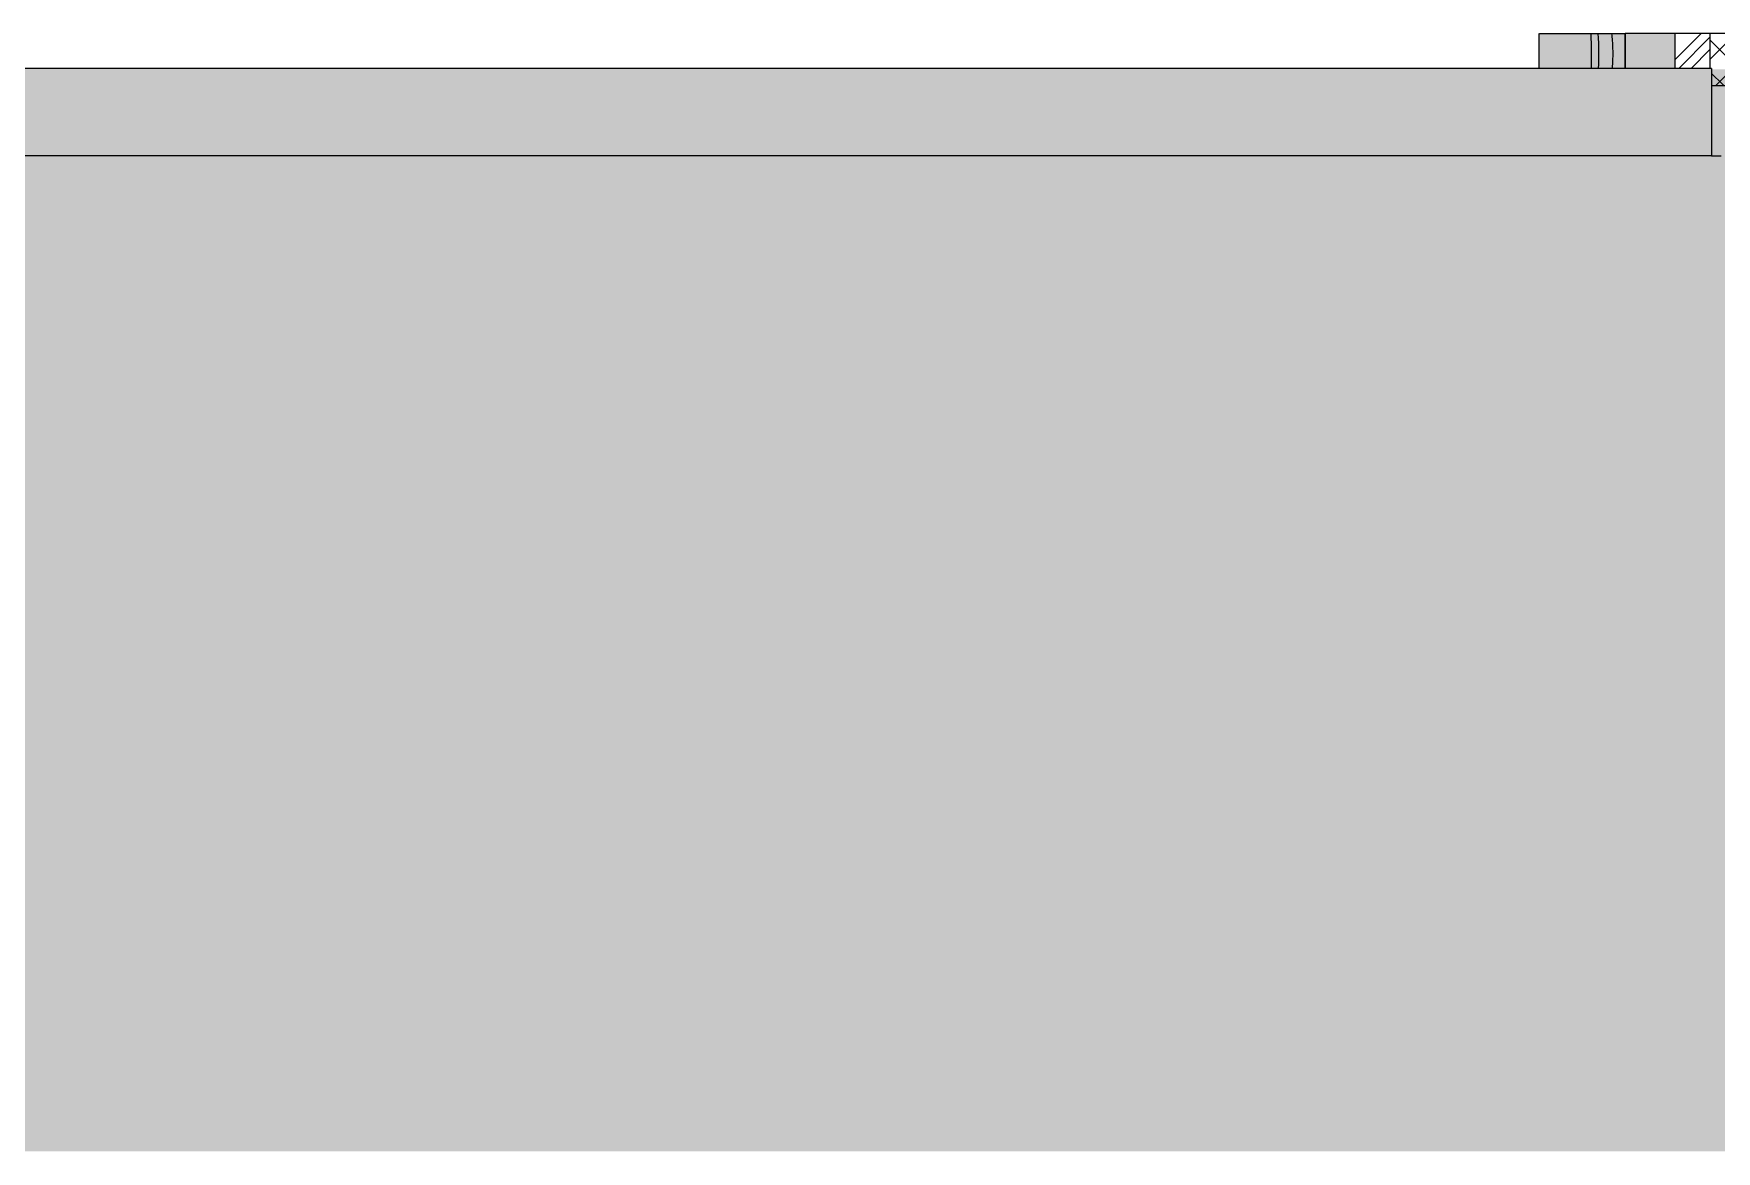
# Model space of a CAD drawing. Header units: millimetres. Extents: x 365175 to 2667127, y -330297 to -162108.
# Drawn here: x 1976020 to 1980840, y -330297 to -327094 of the extents above; entities that cross this region are included whole.
import ezdxf

# ---------------------------------------------------------------- set-up
doc = ezdxf.new("R2010")
doc.units = ezdxf.units.MM
doc.header["$MEASUREMENT"] = 0
doc.linetypes.add('Wipeout_Contour', pattern=[1000, 0, -1000])
doc.layers.add('Sols_ Dalles', color=7, linetype='Continuous')
doc.layers.add('Structure - Murs extérieurs', color=7, linetype='Continuous')

# ---------------------------------------------------------------- blocks, each defined once
blk = doc.blocks.new('Élément de coupe_841_2', base_point=(2255931.7, -327094.4))
at = {"layer": 'Structure - Murs extérieurs', "linetype": 'Continuous', "lineweight": 0, "true_color": 0x000000}
blk.add_hatch(color=18, dxfattribs=at).paths.add_polyline_path([(1980578.4, -327094.4), (1980578.4, -327194.4), (1980578.7, -327194.4), (1980578.7, -327094.4)])
blk.add_hatch(color=18, dxfattribs=at).paths.add_polyline_path([(1980578.4, -327094.4), (1980578.4, -327194.4), (1980578.7, -327194.4), (1980578.7, -327094.4)])
at = {"layer": 'Structure - Murs extérieurs', "color": 7, "linetype": 'Continuous', "lineweight": 5}
for p, q in [((1980578.4, -327094.4), (1980578.7, -327094.4)), ((1980578.4, -327194.4), (1980578.4, -327094.4))]:
    blk.add_line(p, q, dxfattribs=at)
blk = doc.blocks.new('Élément de coupe_842_2', base_point=(2255931.7, -327094.4))
at = {"layer": 'Structure - Murs extérieurs', "linetype": 'Continuous', "lineweight": 0, "true_color": 0x000000}
blk.add_hatch(color=18, dxfattribs=at).paths.add_polyline_path([(1980578.7, -327094.4), (1980578.7, -327194.4), (1980721.2, -327194.4), (1980721.2, -327094.4)])
blk.add_hatch(color=18, dxfattribs=at).paths.add_polyline_path([(1980578.7, -327094.4), (1980578.7, -327194.4), (1980721.2, -327194.4), (1980721.2, -327094.4)])
at = {"layer": 'Structure - Murs extérieurs', "color": 7, "linetype": 'Continuous', "lineweight": 5}
blk.add_line((1980578.7, -327094.4), (1980578.7, -327194.4), dxfattribs=at)
at = {"color": 254, "linetype": 'Wipeout_Contour', "lineweight": 0, "ltscale": 8030420.343457804}
blk.add_wipeout([(1980821.3, -327094.4), (1980721.2, -327094.4), (1980721.2, -327194.4), (1980821.3, -327194.4)], dxfattribs=at).dxf.layer = 'Structure - Murs extérieurs'
at = {"layer": 'Structure - Murs extérieurs', "linetype": 'Continuous', "lineweight": 5, "true_color": 0xa8b218}
h = blk.add_hatch(dxfattribs=at)
h.set_pattern_fill('Bois_agglomérés_0002', color=54, style=0, pattern_type=2)
h.set_pattern_definition([(45, (2255931.67, -327094.36), (-88.38835, 88.38835), []), (45, (2255913.99, -327076.68), (-88.38835, 88.38835), []), (45, (2255896.31, -327059), (-88.38835, 88.38835), [])])
h.paths.add_polyline_path([(1980821.3, -327094.4), (1980721.2, -327094.4), (1980721.2, -327194.4), (1980821.3, -327194.4)])
at = {"layer": 'Structure - Murs extérieurs', "color": 7, "linetype": 'Continuous', "lineweight": 5}
blk.add_line((1980721.2, -327094.4), (1980578.7, -327094.4), dxfattribs=at)
at = {"layer": 'Structure - Murs extérieurs', "color": 211, "linetype": 'Continuous', "lineweight": 5, "true_color": 0xfe55ff}
for p, q in [((1980721.2, -327094.4), (1980721.2, -327194.4)), ((1980821.3, -327094.4), (1980721.2, -327094.4))]:
    blk.add_line(p, q, dxfattribs=at)
blk = doc.blocks.new('Élément de coupe_845_2', base_point=(2255931.7, -327094.4))
at = {"layer": 'Sols_ Dalles', "linetype": 'Continuous', "lineweight": 5, "true_color": 0x252d2a}
h = blk.add_hatch(dxfattribs=at)
h.set_pattern_fill('Bloc_Béton_0002', color=250, style=0, pattern_type=2)
h.set_pattern_definition([(45, (2255931.67, -327094.36), (-45.961939, 45.961939), []), (135, (2255931.67, -327094.36), (45.961939, 45.961939), [])])
h.paths.add_polyline_path([(1980821.3, -327094.4), (1980821.3, -327244.4), (1990244.4, -327244.4), (1990244.4, -327094.4)])
at = {"layer": 'Sols_ Dalles', "color": 211, "linetype": 'Continuous', "lineweight": 5, "true_color": 0xfeaaff}
for p, q in [((1980821.3, -327094.4), (1980821.3, -327194.4)), ((1984847.6, -327094.4), (1980821.3, -327094.4)), ((1985147.6, -327094.4), (1984847.6, -327094.4)), ((1990244.4, -327094.4), (1985147.6, -327094.4)), ((1990244.4, -327094.4), (1990244.4, -327194.4)), ((1980821.3, -327194.4), (1980821.3, -327244.4)), ((1990244.4, -327244.4), (1980821.3, -327244.4))]:
    blk.add_line(p, q, dxfattribs=at)
blk = doc.blocks.new('Élément de coupe_1158_2', base_point=(2255931.7, -327094.4))
at = {"linetype": 'Continuous', "lineweight": 0, "true_color": 0x000000}
blk.add_hatch(color=18, dxfattribs=at).paths.add_polyline_path([(1980829.5, -327244.4), (1980825.7, -327244.4), (1980825.7, -327444.4), (1980853.6, -327444.4), (1980853.6, -327244.4)])
blk.add_hatch(color=18, dxfattribs=at).paths.add_polyline_path([(1980829.5, -327244.4), (1980825.7, -327244.4), (1980825.7, -327444.4), (1980853.6, -327444.4), (1980853.6, -327244.4)])
at = {"color": 254, "linetype": 'Wipeout_Contour', "lineweight": 0, "ltscale": 8003108.878307802}
blk.add_wipeout([(1966816.7, -327444.4), (1980825.7, -327444.4), (1980825.7, -327194.4), (1966816.7, -327194.4)], dxfattribs=at)
at = {"linetype": 'Continuous', "lineweight": 5, "true_color": 0x00e7c4}
h = blk.add_hatch(dxfattribs=at)
h.set_pattern_fill('Plâtre_0002', color=120, style=0, pattern_type=2)
h.set_pattern_definition([(0, (2255931.67, -327094.36), (0, 86.60254), [0, -50]), (0, (2255956.67, -327051.06), (0, 86.60254), [0, -50])])
h.paths.add_polyline_path([(1966816.7, -327444.4), (1980825.7, -327444.4), (1980825.7, -327194.4), (1966816.7, -327194.4)])
at = {"color": 7, "linetype": 'Continuous', "lineweight": 5}
for p, q in [((1980721.2, -327194.4), (1966816.7, -327194.4)), ((1980821.3, -327194.4), (1980721.2, -327194.4)), ((1980825.7, -327194.4), (1980821.3, -327194.4)), ((1980825.7, -327194.4), (1980825.7, -327444.4)), ((1980825.7, -327444.4), (1966816.7, -327444.4))]:
    blk.add_line(p, q, dxfattribs=at)
at = {"color": 9, "linetype": 'Continuous', "lineweight": 5}
blk.add_line((1980825.7, -327444.4), (1980853.6, -327444.4), dxfattribs=at)
blk = doc.blocks.new('*X1506', base_point=(2255931.7, -327094.4))
at = {"layer": 'Sols_ Dalles', "color": 7, "linetype": 'Continuous', "lineweight": 5}
blk.add_ellipse((1980509.2, -327151.9), major_axis=(0, 115.5), ratio=0.299105, start_param=4.582539, end_param=4.842239, dxfattribs=at)
blk.add_ellipse((1980509.2, -327151.9), major_axis=(0, 115.5), ratio=0.299105, start_param=4.582539, end_param=4.842239, dxfattribs=at)
blk = doc.blocks.new('*X1507', base_point=(2255931.7, -327094.4))
at = {"layer": 'Sols_ Dalles', "color": 7, "linetype": 'Continuous', "lineweight": 5}
for start_param, end_param in [(4.842233, 5.23394), (4.842233, 5.23394), (4.335745, 4.582545), (4.335745, 4.582545)]:
    blk.add_ellipse((1980518, -327151.9), major_axis=(0, 115.5), ratio=0.222972, start_param=start_param, end_param=end_param, dxfattribs=at)
blk = doc.blocks.new('*X1508', base_point=(2255931.7, -327094.4))
at = {"layer": 'Sols_ Dalles', "color": 7, "linetype": 'Continuous', "lineweight": 5}
for p, q in [((1980502.2, -327107.7), (1980501.2, -327094.4)), ((1980502.2, -327107.7), (1980501.2, -327094.4)), ((1980502.9, -327122), (1980502.2, -327107.7)), ((1980502.9, -327122), (1980502.2, -327107.7)), ((1980503.4, -327136.8), (1980502.9, -327122)), ((1980503.4, -327136.8), (1980502.9, -327122)), ((1980503.5, -327151.9), (1980503.4, -327136.8)), ((1980503.5, -327151.9), (1980503.4, -327136.8)), ((1980502.3, -327194.4), (1980502.9, -327181.8)), ((1980502.3, -327194.4), (1980502.9, -327181.8)), ((1980502.9, -327181.8), (1980503.4, -327167)), ((1980502.9, -327181.8), (1980503.4, -327167)), ((1980503.4, -327167), (1980503.5, -327151.9)), ((1980503.4, -327167), (1980503.5, -327151.9))]:
    blk.add_line(p, q, dxfattribs=at)
blk = doc.blocks.new('*X1509', base_point=(2255931.7, -327094.4))
at = {"layer": 'Sols_ Dalles', "color": 7, "linetype": 'Continuous', "lineweight": 5}
for p, q in [((1980481.5, -327107.7), (1980481, -327094.4)), ((1980481.5, -327107.7), (1980481, -327094.4)), ((1980481.9, -327122), (1980481.5, -327107.7)), ((1980481.9, -327122), (1980481.5, -327107.7)), ((1980482.1, -327136.8), (1980481.9, -327122)), ((1980482.1, -327136.8), (1980481.9, -327122)), ((1980482.2, -327151.9), (1980482.1, -327136.8)), ((1980482.2, -327151.9), (1980482.1, -327136.8)), ((1980481.6, -327194.4), (1980481.9, -327181.8)), ((1980481.6, -327194.4), (1980481.9, -327181.8)), ((1980481.9, -327181.8), (1980482.1, -327167)), ((1980481.9, -327181.8), (1980482.1, -327167)), ((1980482.1, -327167), (1980482.2, -327151.9)), ((1980482.1, -327167), (1980482.2, -327151.9))]:
    blk.add_line(p, q, dxfattribs=at)
blk = doc.blocks.new('*X1510', base_point=(2255931.7, -327094.4))
at = {"layer": 'Sols_ Dalles', "linetype": 'Continuous', "lineweight": 0, "true_color": 0x000000}
blk.add_hatch(color=18, dxfattribs=at).paths.add_polyline_path([(1980480.3, -327094.4), (1980479.9, -327094.4), (1980479.9, -327194.4), (1980480.3, -327194.4)])
blk = doc.blocks.new('*X1511', base_point=(2255931.7, -327094.4))
at = {"layer": 'Sols_ Dalles', "linetype": 'Continuous', "lineweight": 0, "true_color": 0x000000}
blk.add_hatch(color=18, dxfattribs=at).paths.add_polyline_path([(1980332.7, -327094.4), (1980332.7, -327194.4), (1980479.9, -327194.4), (1980479.9, -327094.4)])
blk = doc.blocks.new('*X1512', base_point=(2255931.7, -327094.4))
at = {"layer": 'Sols_ Dalles', "linetype": 'Continuous', "lineweight": 0, "true_color": 0x000000}
blk.add_hatch(color=18, dxfattribs=at).paths.add_polyline_path([(1980332.7, -327094.4), (1980332.6, -327094.4), (1980332.6, -327194.4), (1980332.7, -327194.4)])
blk = doc.blocks.new('Élément de coupe_1254_2', base_point=(2255931.7, -327094.4))
at = {"layer": 'Sols_ Dalles', "linetype": 'Continuous', "lineweight": 0, "true_color": 0x000000}
for points in [[(1980332.7, -327094.4), (1980332.6, -327094.4), (1980332.6, -327194.4), (1980332.7, -327194.4)], [(1980332.7, -327094.4), (1980332.6, -327094.4), (1980332.6, -327194.4), (1980332.7, -327194.4)], [(1980332.7, -327094.4), (1980332.7, -327194.4), (1980479.9, -327194.4), (1980479.9, -327094.4)], [(1980332.7, -327094.4), (1980332.7, -327194.4), (1980479.9, -327194.4), (1980479.9, -327094.4)], [(1980480.3, -327094.4), (1980479.9, -327094.4), (1980479.9, -327194.4), (1980480.3, -327194.4)], [(1980480.3, -327094.4), (1980479.9, -327094.4), (1980479.9, -327194.4), (1980480.3, -327194.4)], [(1980491.3, -327094.4), (1980480.3, -327094.4), (1980480.3, -327194.4), (1980491.3, -327194.4)], [(1980491.3, -327094.4), (1980480.3, -327094.4), (1980480.3, -327194.4), (1980491.3, -327194.4)], [(1980512.4, -327094.4), (1980491.3, -327094.4), (1980491.3, -327194.4), (1980512.4, -327194.4)], [(1980512.4, -327094.4), (1980491.3, -327094.4), (1980491.3, -327194.4), (1980512.4, -327194.4)], [(1980543.5, -327094.4), (1980512.4, -327094.4), (1980512.4, -327194.4), (1980543.5, -327194.4)], [(1980543.5, -327094.4), (1980512.4, -327094.4), (1980512.4, -327194.4), (1980543.5, -327194.4)], [(1980543.5, -327094.4), (1980543.5, -327194.4), (1980578.4, -327194.4), (1980578.4, -327094.4)], [(1980543.5, -327094.4), (1980543.5, -327194.4), (1980578.4, -327194.4), (1980578.4, -327094.4)]]:
    blk.add_hatch(color=18, dxfattribs=at).paths.add_polyline_path(points)
at = {"layer": 'Sols_ Dalles', "color": 250, "linetype": 'Continuous', "lineweight": 5, "true_color": 0x1f1f1f}
for p, q in [((1980332.6, -327194.4), (1980332.6, -327094.4)), ((1980332.7, -327094.4), (1980479.9, -327094.4)), ((1980479.9, -327094.4), (1980480.3, -327094.4)), ((1980480.3, -327094.4), (1980491.3, -327094.4)), ((1980491.3, -327094.4), (1980512.4, -327094.4)), ((1980512.4, -327094.4), (1980543.5, -327094.4)), ((1980543.5, -327094.4), (1980578.4, -327094.4))]:
    blk.add_line(p, q, dxfattribs=at)
at = {"layer": 'Sols_ Dalles', "lineweight": 0}
for name in ['*X1512', '*X1511', '*X1510', '*X1509', '*X1508', '*X1507', '*X1506']:
    blk.add_blockref(name, (2255931.7, -327094.4), dxfattribs=at)

msp = doc.modelspace()

# ---------------------------------------------------------------- block references
at = {"layer": 'Structure - Murs extérieurs', "lineweight": 0}
msp.add_blockref('Élément de coupe_841_2', (2255931.67, -327094.361), dxfattribs=at)

# ---------------------------------------------------------------- next in the draw order: block references
msp.add_blockref('Élément de coupe_842_2', (2255931.67, -327094.361), dxfattribs=at)

# ---------------------------------------------------------------- next in the draw order: block references
at = {"layer": 'Sols_ Dalles', "lineweight": 0}
msp.add_blockref('Élément de coupe_845_2', (2255931.67, -327094.361), dxfattribs=at)

# ---------------------------------------------------------------- next in the draw order: block references
at = {"lineweight": 0}
msp.add_blockref('Élément de coupe_1158_2', (2255931.67, -327094.361), dxfattribs=at)

# ---------------------------------------------------------------- next in the draw order: hatches: boundary and pattern name
at = {"linetype": 'Continuous', "lineweight": 5}
for color, points in [(255, [(1966595.265, -327196.824), (2092724.34, -327196.824), (2092724.34, -330296.824), (1966595.265, -330296.824)]), (7, [(1977753.163, -327196.824), (2095182.772, -327196.824), (2095182.772, -327396.824), (1977753.163, -327396.824)])]:
    msp.add_hatch(color=color, dxfattribs=at).paths.add_polyline_path(points)

# ---------------------------------------------------------------- next in the draw order: block references
at = {"layer": 'Sols_ Dalles', "lineweight": 0}
msp.add_blockref('Élément de coupe_1254_2', (2255931.67, -327094.361), dxfattribs=at)

doc.saveas('drawing.dxf')
